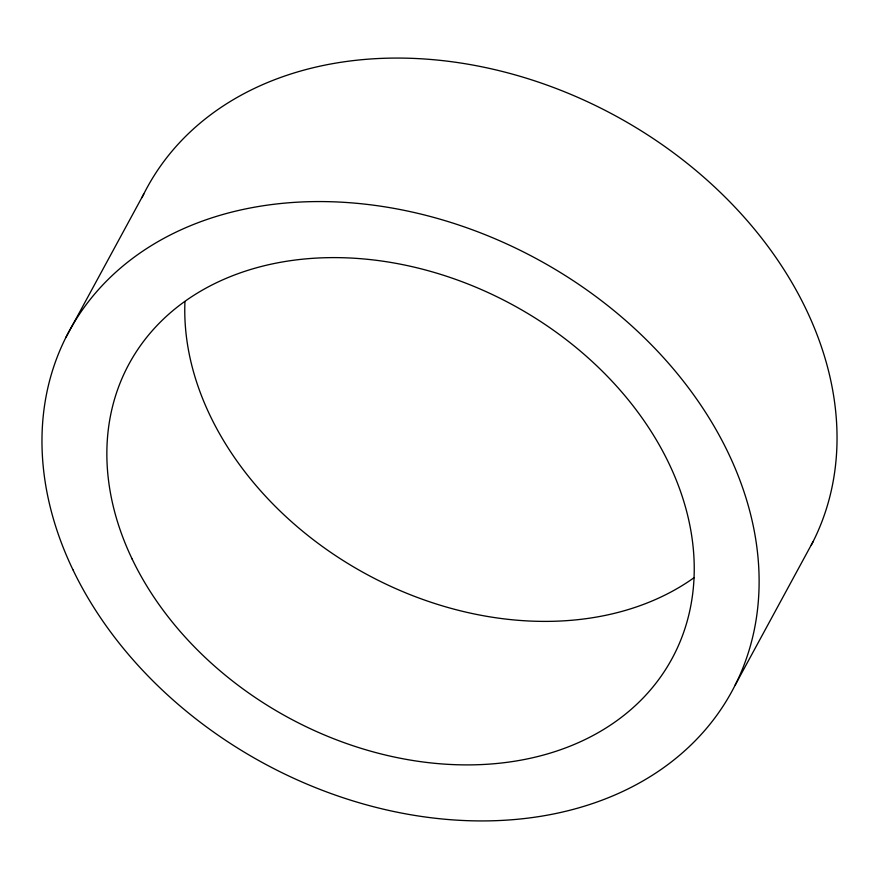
<?xml version="1.0" encoding="UTF-8"?>
<svg xmlns="http://www.w3.org/2000/svg" width="879" height="879" viewBox="0 0 879 879"><rect width="100%" height="100%" fill="white"/><g stroke="black" fill="none" stroke-linecap="round" stroke-linejoin="round"><path stroke-width="1.32" d="M65.859 337.503L143.771 194.006M735.229 684.994L813.141 541.497M141.98 197.643A377.146 286.785 28.5 0 1 607.158 111.402A377.146 286.785 28.5 0 1 811.295 545.101M694.19 577.602A308.903 234.891 28.5 0 1 366.73 574.361A308.903 234.891 28.5 0 1 184.942 301.75M72.88 569.658A377.146 286.785 28.5 0 0 690.509 745.425A377.146 286.785 28.5 0 0 438.236 218.662A377.146 286.785 28.5 0 0 72.88 569.658M132.169 559.088A308.903 234.891 28.5 0 0 638.044 703.057A308.903 234.891 28.5 0 0 431.413 271.611A308.903 234.891 28.5 0 0 132.169 559.088"/></g></svg>
